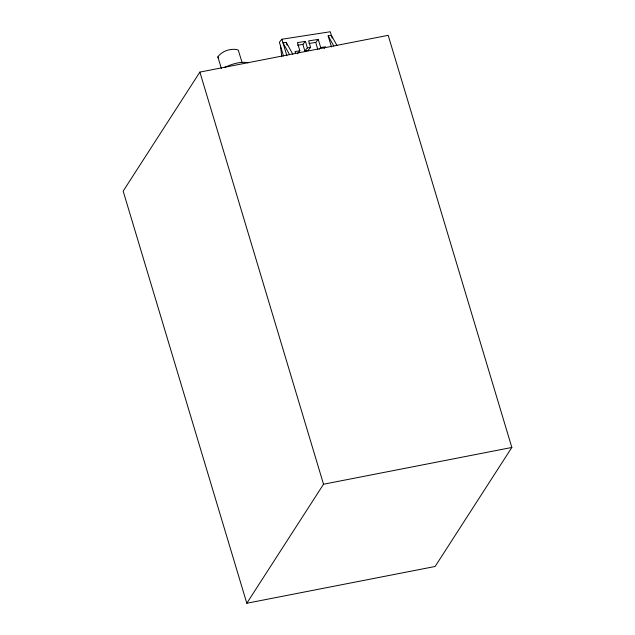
<?xml version="1.0" encoding="UTF-8"?>
<svg xmlns="http://www.w3.org/2000/svg" width="635" height="635" viewBox="0 0 635 635"><rect width="100%" height="100%" fill="white"/><g stroke="black" fill="none" stroke-linecap="round" stroke-linejoin="round"><path stroke-width="0.95" d="M221.417 68.667L217.884 56.896C221.853 50.935 231.481 47.808 238.26 50.03L242.11 62.651M199.882 72.096L123.166 191.119L246.809 603.25L435.118 566.483L511.834 447.461L388.191 35.33L199.882 72.096L323.525 484.227L246.809 603.25M332.2 38.132L330.279 31.75L281.916 39.227L279.376 42.243L283.504 55.999M302.887 44.402L305.435 41.386L307.388 47.903L304.84 50.927L302.887 44.402L297.545 45.228M297.315 53.792L299.863 50.768L297.418 42.624L305.435 41.386M319.429 49.062L320.699 47.546L318.254 39.402L308.634 40.886L310.594 47.411L308.046 50.427L304.84 50.927M308.975 43.466L315.714 42.426L318.254 39.402M324.239 48.316L325.509 46.807L320.699 47.546M224.695 67.342C231.965 64.143 240.133 61.182 248.166 62.762M323.525 484.227L511.834 447.461M292.791 54.213L286.21 42.354L283.004 42.847L289.584 54.713M331.478 46.919L328.16 35.87L331.367 35.37L337.01 45.537M307.388 47.903L310.594 47.411M299.863 50.768L295.053 51.514L295.608 53.38M328.16 35.87L333.804 46.037M217.884 56.896L218.202 57.753M315.714 42.426L317.881 49.665M286.21 42.354L287.044 45.117M281.916 39.227L286.877 55.745M280.464 45.871L281.797 56.65"/></g></svg>
